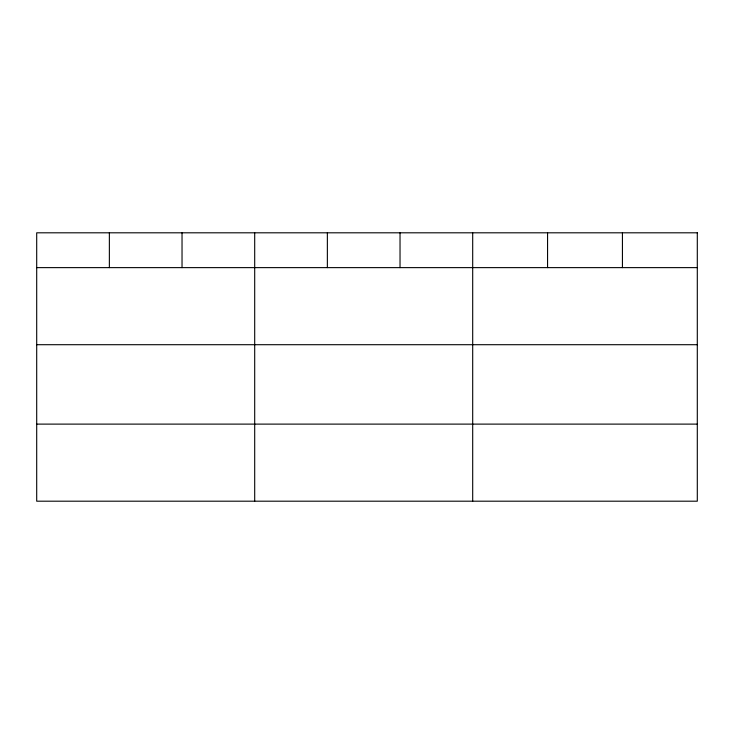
<?xml version="1.0" encoding="UTF-8"?>
<svg xmlns="http://www.w3.org/2000/svg" width="734" height="734" viewBox="0 0 734 734"><rect width="100%" height="100%" fill="white"/><g stroke="black" fill="none" stroke-linecap="round" stroke-linejoin="round"><path stroke-width="1.1" d="M36.7 267.626L697.3 267.626M36.7 344.705L697.3 344.705M36.7 424.114L697.3 424.114M622.432 232.806L622.432 267.626M547.564 232.806L547.564 267.626M472.696 232.806L472.696 501.194M400.03 232.806L400.03 267.626M327.364 232.806L327.364 267.626M254.698 232.806L254.698 501.194M182.032 232.806L182.032 267.626M109.366 232.806L109.366 267.626M697.3 232.806L36.7 232.806L36.7 501.194L697.3 501.194L697.3 232.806"/></g></svg>
